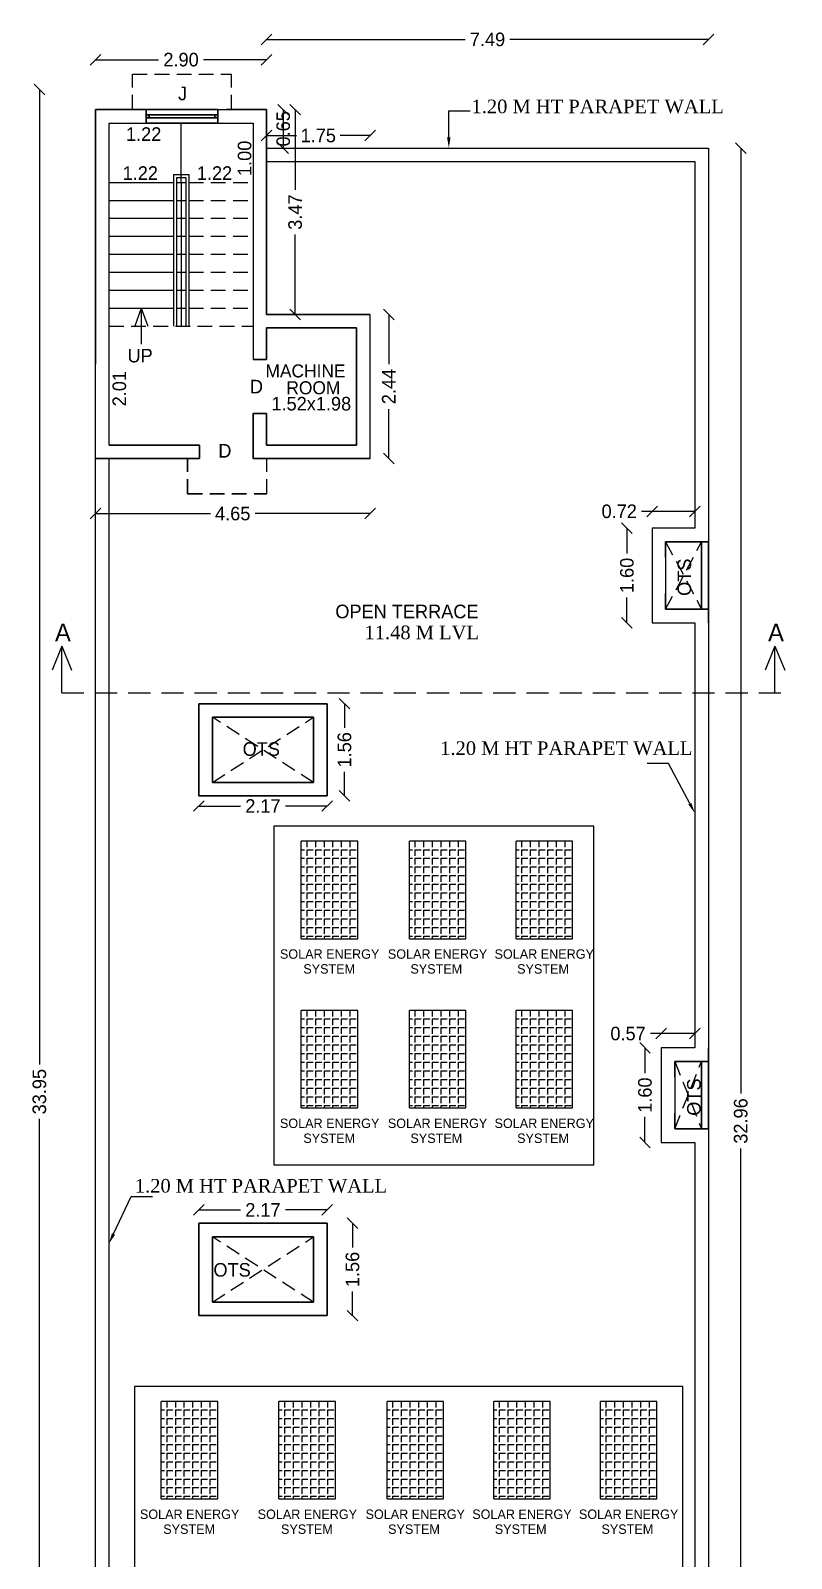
# Model space of a CAD drawing. Header units: metres. Extents: x 297 to 3998, y 336 to 1712.
# Drawn here: x 391.95 to 404.85, y 359.81 to 385.69 of the extents above; entities that cross this region are included whole.
import ezdxf
from ezdxf import colors
from ezdxf.entities.mleader import LeaderData, LeaderLine
from ezdxf.math import Vec2, Vec3

# ---------------------------------------------------------------- set-up
doc = ezdxf.new("R2010")
doc.units = ezdxf.units.M
doc.header["$MEASUREMENT"] = 0
doc.linetypes.add('HIDDEN', pattern=[0.375, 0.25, -0.125])
doc.styles.add('ANAND', font='times.ttf')
doc.styles.get("Standard").update_dxf_attribs({"font": 'CENSCBK.TTF'})
doc.styles.add('THIN', font='GOTHIC.TTF', dxfattribs={"height": 12})
doc.dimstyles.get("Standard").update_dxf_attribs({"dimtxt": 0.23, "dimasz": 0.18, "dimexe": 0.18, "dimexo": 0.0625, "dimgap": 0.09, "dimtad": 0, "dimzin": 0, "dimdsep": 46, "dimtxsty": 'Standard', "dimblk": 'OBLIQUE', "dimcen": 0.09, "dimse1": 1, "dimse2": 1, "dimadec": 0, "dimazin": 0, "dimtfac": 1, "dimtofl": 0, "dimtmove": 0, "dimatfit": 3, "dimfxl": 0, "dimtolj": 1, "dimtzin": 0, "dimarcsym": 0})

# ---------------------------------------------------------------- blocks, each defined once
blk = doc.blocks.new('_Oblique')
at = {"color": 0, "linetype": 'ByBlock', "lineweight": -2}
blk.add_line((-0.5, -0.5), (0.5, 0.5), dxfattribs=at)
blk = doc.blocks.new('*D18')
at = {"color": 0, "lineweight": -2}
blk.add_line((396.232, 384.347), (396.232, 383.697), dxfattribs=at)
at = {"layer": 'Defpoints', "color": 0}
for p in [(395.95, 384.347), (395.95, 383.697), (396.232, 383.697)]:
    blk.add_point(p, dxfattribs=at)
at = {"color": 0, "lineweight": -2, "xscale": 0.18, "yscale": 0.18, "zscale": 0.18}
for p, rotation in [((396.232, 384.347), 90), ((396.232, 383.697), 270)]:
    blk.add_blockref('_Oblique', p, dxfattribs=dict(at, rotation=rotation))
at = {"color": 0, "lineweight": 30, "insert": (396.232, 384.022), "char_height": 0.23, "attachment_point": 5, "rotation": 90}
blk.add_mtext('\\A1;0.65', dxfattribs=at)
blk = doc.blocks.new('*D6')
at = {"color": 0, "lineweight": -2}
for p, q in [((393.049, 385.193), (394.12, 385.193)), ((395.95, 385.193), (394.88, 385.193))]:
    blk.add_line(p, q, dxfattribs=at)
at = {"layer": 'Defpoints', "color": 0}
for p in [(395.95, 385.193), (393.049, 384.347), (395.95, 384.347)]:
    blk.add_point(p, dxfattribs=at)
at = {"color": 0, "lineweight": -2, "xscale": 0.18, "yscale": 0.18, "zscale": 0.18, "rotation": 180}
blk.add_blockref('_Oblique', (393.049, 385.193), dxfattribs=at)
at = {"color": 0, "lineweight": -2, "xscale": 0.18, "yscale": 0.18, "zscale": 0.18}
blk.add_blockref('_Oblique', (395.95, 385.193), dxfattribs=at)
at = {"color": 0, "lineweight": 30, "insert": (394.5, 385.193), "char_height": 0.23, "attachment_point": 5}
blk.add_mtext('\\A1;2.90', dxfattribs=at)
blk = doc.blocks.new('*D7')
at = {"color": 0, "lineweight": -2}
for p, q in [((403.986, 383.697), (403.986, 367.683)), ((403.986, 350.74), (403.986, 366.754))]:
    blk.add_line(p, q, dxfattribs=at)
at = {"layer": 'Defpoints', "color": 0}
for p in [(403.437, 383.697), (403.437, 350.74), (403.986, 350.74)]:
    blk.add_point(p, dxfattribs=at)
at = {"color": 0, "lineweight": -2, "xscale": 0.18, "yscale": 0.18, "zscale": 0.18}
for p, rotation in [((403.986, 383.697), 90), ((403.986, 350.74), 270)]:
    blk.add_blockref('_Oblique', p, dxfattribs=dict(at, rotation=rotation))
at = {"color": 0, "lineweight": 30, "insert": (403.986, 367.218), "char_height": 0.23, "attachment_point": 5, "rotation": 90}
blk.add_mtext('\\A1;32.96', dxfattribs=at)
blk = doc.blocks.new('*D8')
at = {"color": 0, "lineweight": -2}
for p, q in [((392.1, 384.69), (392.1, 368.177)), ((392.1, 350.74), (392.1, 367.252))]:
    blk.add_line(p, q, dxfattribs=at)
at = {"layer": 'Defpoints', "color": 0}
for p in [(393.049, 384.69), (392.1, 350.74), (393.049, 350.74)]:
    blk.add_point(p, dxfattribs=at)
at = {"color": 0, "lineweight": -2, "xscale": 0.18, "yscale": 0.18, "zscale": 0.18}
for p, rotation in [((392.1, 384.69), 90), ((392.1, 350.74), 270)]:
    blk.add_blockref('_Oblique', p, dxfattribs=dict(at, rotation=rotation))
at = {"color": 0, "lineweight": 30, "insert": (392.1, 367.715), "char_height": 0.23, "attachment_point": 5, "rotation": 90}
blk.add_mtext('\\A1;33.95', dxfattribs=at)
blk = doc.blocks.new('*D9')
at = {"color": 0, "lineweight": -2}
for p, q in [((393.049, 377.505), (394.998, 377.505)), ((397.703, 377.505), (395.754, 377.505))]:
    blk.add_line(p, q, dxfattribs=at)
at = {"layer": 'Defpoints', "color": 0}
for p in [(393.049, 378.439), (397.703, 378.439), (397.703, 377.505)]:
    blk.add_point(p, dxfattribs=at)
at = {"color": 0, "lineweight": -2, "xscale": 0.18, "yscale": 0.18, "zscale": 0.18, "rotation": 180}
blk.add_blockref('_Oblique', (393.049, 377.505), dxfattribs=at)
at = {"color": 0, "lineweight": -2, "xscale": 0.18, "yscale": 0.18, "zscale": 0.18}
blk.add_blockref('_Oblique', (397.703, 377.505), dxfattribs=at)
at = {"color": 0, "lineweight": 30, "insert": (395.376, 377.505), "char_height": 0.23, "attachment_point": 5}
blk.add_mtext('\\A1;4.65', dxfattribs=at)
blk = doc.blocks.new('*D10')
at = {"color": 0, "lineweight": -2}
for p, q in [((398.02, 380.877), (398.02, 380.039)), ((398.02, 378.439), (398.02, 379.277))]:
    blk.add_line(p, q, dxfattribs=at)
at = {"layer": 'Defpoints', "color": 0}
for p in [(397.703, 380.877), (397.703, 378.439), (398.02, 378.439)]:
    blk.add_point(p, dxfattribs=at)
at = {"color": 0, "lineweight": -2, "xscale": 0.18, "yscale": 0.18, "zscale": 0.18}
for p, rotation in [((398.02, 380.877), 90), ((398.02, 378.439), 270)]:
    blk.add_blockref('_Oblique', p, dxfattribs=dict(at, rotation=rotation))
at = {"color": 0, "lineweight": 30, "insert": (398.02, 379.658), "char_height": 0.23, "attachment_point": 5, "rotation": 90}
blk.add_mtext('\\A1;2.44', dxfattribs=at)
blk = doc.blocks.new('*D11')
at = {"color": 0, "lineweight": -2}
for p, q in [((395.95, 383.908), (396.457, 383.908)), ((397.703, 383.908), (397.196, 383.908))]:
    blk.add_line(p, q, dxfattribs=at)
at = {"layer": 'Defpoints', "color": 0}
for p in [(397.703, 383.908), (395.95, 380.877), (397.703, 380.877)]:
    blk.add_point(p, dxfattribs=at)
at = {"color": 0, "lineweight": -2, "xscale": 0.18, "yscale": 0.18, "zscale": 0.18, "rotation": 180}
blk.add_blockref('_Oblique', (395.95, 383.908), dxfattribs=at)
at = {"color": 0, "lineweight": -2, "xscale": 0.18, "yscale": 0.18, "zscale": 0.18}
blk.add_blockref('_Oblique', (397.703, 383.908), dxfattribs=at)
at = {"color": 0, "lineweight": 30, "insert": (396.826, 383.908), "char_height": 0.23, "attachment_point": 5}
blk.add_mtext('\\A1;1.75', dxfattribs=at)
blk = doc.blocks.new('*D48')
at = {"color": 0, "lineweight": -2}
for p, q in [((395.95, 385.536), (399.318, 385.536)), ((403.437, 385.536), (400.07, 385.536))]:
    blk.add_line(p, q, dxfattribs=at)
at = {"layer": 'Defpoints', "color": 0}
for p in [(403.437, 385.536), (395.95, 383.697), (403.437, 383.697)]:
    blk.add_point(p, dxfattribs=at)
at = {"color": 0, "lineweight": -2, "xscale": 0.18, "yscale": 0.18, "zscale": 0.18, "rotation": 180}
blk.add_blockref('_Oblique', (395.95, 385.536), dxfattribs=at)
at = {"color": 0, "lineweight": -2, "xscale": 0.18, "yscale": 0.18, "zscale": 0.18}
blk.add_blockref('_Oblique', (403.437, 385.536), dxfattribs=at)
at = {"color": 0, "lineweight": 30, "insert": (399.694, 385.536), "char_height": 0.23, "attachment_point": 5}
blk.add_mtext('\\A1;7.49', dxfattribs=at)
blk = doc.blocks.new('*D55')
at = {"color": 0, "lineweight": -2}
for p, q in [((396.434, 384.347), (396.434, 382.989)), ((396.434, 380.877), (396.434, 382.235))]:
    blk.add_line(p, q, dxfattribs=at)
at = {"layer": 'Defpoints', "color": 0}
for p in [(395.95, 384.347), (396.434, 384.347), (395.95, 380.877)]:
    blk.add_point(p, dxfattribs=at)
at = {"color": 0, "lineweight": -2, "xscale": 0.18, "yscale": 0.18, "zscale": 0.18}
for p, rotation in [((396.434, 384.347), 90), ((396.434, 380.877), 270)]:
    blk.add_blockref('_Oblique', p, dxfattribs=dict(at, rotation=rotation))
at = {"color": 0, "insert": (396.434, 382.612), "char_height": 0.23, "attachment_point": 5, "rotation": 90}
blk.add_mtext('\\A1;3.47', dxfattribs=at)
blk = doc.blocks.new('*D56')
at = {"color": 0, "lineweight": -2}
for p, q in [((402.057, 377.259), (402.057, 376.828)), ((402.057, 375.656), (402.057, 376.087))]:
    blk.add_line(p, q, dxfattribs=at)
at = {"layer": 'Defpoints', "color": 0}
for p in [(402.057, 377.259), (402.845, 377.259), (402.845, 375.656)]:
    blk.add_point(p, dxfattribs=at)
at = {"color": 0, "lineweight": -2, "xscale": 0.18, "yscale": 0.18, "zscale": 0.18}
for p, rotation in [((402.057, 377.259), 90), ((402.057, 375.656), 270)]:
    blk.add_blockref('_Oblique', p, dxfattribs=dict(at, rotation=rotation))
at = {"color": 0, "insert": (402.057, 376.458), "char_height": 0.23, "attachment_point": 5, "rotation": 90}
blk.add_mtext('\\A1;1.60', dxfattribs=at)
blk = doc.blocks.new('*D57')
at = {"color": 0, "lineweight": -2}
for p, q in [((402.483, 377.543), (402.303, 377.543)), ((403.207, 377.543), (402.483, 377.543))]:
    blk.add_line(p, q, dxfattribs=at)
at = {"layer": 'Defpoints', "color": 0}
for p in [(402.483, 377.543), (402.483, 377.259), (403.207, 377.259)]:
    blk.add_point(p, dxfattribs=at)
at = {"color": 0, "lineweight": -2, "xscale": 0.18, "yscale": 0.18, "zscale": 0.18, "rotation": 180}
blk.add_blockref('_Oblique', (402.483, 377.543), dxfattribs=at)
at = {"color": 0, "lineweight": -2, "xscale": 0.18, "yscale": 0.18, "zscale": 0.18}
blk.add_blockref('_Oblique', (403.207, 377.543), dxfattribs=at)
at = {"color": 0, "insert": (401.926, 377.543), "char_height": 0.23, "attachment_point": 5}
blk.add_mtext('\\A1;0.72', dxfattribs=at)
blk = doc.blocks.new('*D58')
at = {"color": 0, "lineweight": -2}
for p, q in [((402.636, 368.698), (402.456, 368.698)), ((403.207, 368.698), (402.636, 368.698))]:
    blk.add_line(p, q, dxfattribs=at)
at = {"layer": 'Defpoints', "color": 0}
for p in [(402.636, 368.698), (402.636, 368.458), (403.207, 368.458)]:
    blk.add_point(p, dxfattribs=at)
at = {"color": 0, "lineweight": -2, "xscale": 0.18, "yscale": 0.18, "zscale": 0.18, "rotation": 180}
blk.add_blockref('_Oblique', (402.636, 368.698), dxfattribs=at)
at = {"color": 0, "lineweight": -2, "xscale": 0.18, "yscale": 0.18, "zscale": 0.18}
blk.add_blockref('_Oblique', (403.207, 368.698), dxfattribs=at)
at = {"color": 0, "insert": (402.076, 368.698), "char_height": 0.23, "attachment_point": 5}
blk.add_mtext('\\A1;0.57', dxfattribs=at)
blk = doc.blocks.new('*D59')
at = {"color": 0, "lineweight": -2}
for p, q in [((402.363, 368.458), (402.363, 368.027)), ((402.363, 366.855), (402.363, 367.286))]:
    blk.add_line(p, q, dxfattribs=at)
at = {"layer": 'Defpoints', "color": 0}
for p in [(402.636, 368.458), (402.363, 366.855), (402.636, 366.855)]:
    blk.add_point(p, dxfattribs=at)
at = {"color": 0, "lineweight": -2, "xscale": 0.18, "yscale": 0.18, "zscale": 0.18}
for p, rotation in [((402.363, 368.458), 90), ((402.363, 366.855), 270)]:
    blk.add_blockref('_Oblique', p, dxfattribs=dict(at, rotation=rotation))
at = {"color": 0, "insert": (402.363, 367.656), "char_height": 0.23, "attachment_point": 5, "rotation": 90}
blk.add_mtext('\\A1;1.60', dxfattribs=at)
blk = doc.blocks.new('*D60')
at = {"color": 0, "lineweight": -2}
for p, q in [((397.406, 365.486), (397.406, 365.075)), ((397.406, 363.921), (397.406, 364.332))]:
    blk.add_line(p, q, dxfattribs=at)
at = {"layer": 'Defpoints', "color": 0}
for p in [(396.293, 365.486), (397.406, 365.486), (396.293, 363.921)]:
    blk.add_point(p, dxfattribs=at)
at = {"color": 0, "lineweight": -2, "xscale": 0.18, "yscale": 0.18, "zscale": 0.18}
for p, rotation in [((397.406, 365.486), 90), ((397.406, 363.921), 270)]:
    blk.add_blockref('_Oblique', p, dxfattribs=dict(at, rotation=rotation))
at = {"color": 0, "insert": (397.406, 364.704), "char_height": 0.23, "attachment_point": 5, "rotation": 90}
blk.add_mtext('\\A1;1.56', dxfattribs=at)
blk = doc.blocks.new('*D61')
at = {"color": 0, "lineweight": -2}
for p, q in [((394.802, 365.713), (395.507, 365.713)), ((396.974, 365.713), (396.268, 365.713))]:
    blk.add_line(p, q, dxfattribs=at)
at = {"layer": 'Defpoints', "color": 0}
for p in [(394.802, 365.713), (394.802, 365.232), (396.974, 365.232)]:
    blk.add_point(p, dxfattribs=at)
at = {"color": 0, "lineweight": -2, "xscale": 0.18, "yscale": 0.18, "zscale": 0.18, "rotation": 180}
blk.add_blockref('_Oblique', (394.802, 365.713), dxfattribs=at)
at = {"color": 0, "lineweight": -2, "xscale": 0.18, "yscale": 0.18, "zscale": 0.18}
blk.add_blockref('_Oblique', (396.974, 365.713), dxfattribs=at)
at = {"color": 0, "insert": (395.888, 365.713), "char_height": 0.23, "attachment_point": 5}
blk.add_mtext('\\A1;2.17', dxfattribs=at)
blk = doc.blocks.new('*D62')
at = {"color": 0, "lineweight": -2}
for p, q in [((394.802, 372.553), (395.507, 372.553)), ((396.974, 372.553), (396.268, 372.553))]:
    blk.add_line(p, q, dxfattribs=at)
at = {"layer": 'Defpoints', "color": 0}
for p in [(394.802, 373.638), (396.974, 373.638), (396.974, 372.553)]:
    blk.add_point(p, dxfattribs=at)
at = {"color": 0, "lineweight": -2, "xscale": 0.18, "yscale": 0.18, "zscale": 0.18, "rotation": 180}
blk.add_blockref('_Oblique', (394.802, 372.553), dxfattribs=at)
at = {"color": 0, "lineweight": -2, "xscale": 0.18, "yscale": 0.18, "zscale": 0.18}
blk.add_blockref('_Oblique', (396.974, 372.553), dxfattribs=at)
at = {"color": 0, "insert": (395.888, 372.553), "char_height": 0.23, "attachment_point": 5}
blk.add_mtext('\\A1;2.17', dxfattribs=at)
blk = doc.blocks.new('*D63')
at = {"color": 0, "lineweight": -2}
for p, q in [((397.27, 374.286), (397.27, 373.876)), ((397.27, 372.724), (397.27, 373.134))]:
    blk.add_line(p, q, dxfattribs=at)
at = {"layer": 'Defpoints', "color": 0}
for p in [(396.848, 374.286), (397.27, 374.286), (396.848, 372.724)]:
    blk.add_point(p, dxfattribs=at)
at = {"color": 0, "lineweight": -2, "xscale": 0.18, "yscale": 0.18, "zscale": 0.18}
for p, rotation in [((397.27, 374.286), 90), ((397.27, 372.724), 270)]:
    blk.add_blockref('_Oblique', p, dxfattribs=dict(at, rotation=rotation))
at = {"color": 0, "insert": (397.27, 373.505), "char_height": 0.23, "attachment_point": 5, "rotation": 90}
blk.add_mtext('\\A1;1.56', dxfattribs=at)

msp = doc.modelspace()

# ---------------------------------------------------------------- hatches: boundary and pattern name
at = {"lineweight": 30}
h = msp.add_hatch(color=256, dxfattribs=at)
h.dxf.hatch_style = 1
h.paths.add_polyline_path([(393.958, 384.258), (393.907, 384.258), (393.907, 384.207), (393.958, 384.207)])
h.paths.add_polyline_path([(395.126, 384.258), (395.075, 384.258), (395.075, 384.207), (395.126, 384.207)])
at = {"lineweight": -2}
h = msp.add_hatch(dxfattribs=at)
h.set_pattern_fill('ANGLE', color=0, scale=0.532202, angle=270, style=0)
h.set_pattern_definition([(270, (584.1117, 680.91615), (0.14635549, -1e-16), [0.106440356, -0.039915134]), (360, (584.1117, 680.91615), (1e-16, 0.14635549), [0.106440356, -0.039915134])])
h.paths.add_polyline_path([(397.495, 370.306), (396.537, 370.306), (396.537, 371.955), (397.495, 371.955)])
h = msp.add_hatch(dxfattribs=at)
h.set_pattern_fill('ANGLE', color=0, scale=0.532202, angle=270, style=0)
h.set_pattern_definition([(270, (585.94494, 680.91615), (0.14635549, -1e-16), [0.106440356, -0.039915134]), (360, (585.94494, 680.91615), (1e-16, 0.14635549), [0.106440356, -0.039915134])])
h.paths.add_polyline_path([(399.328, 370.306), (398.37, 370.306), (398.37, 371.955), (399.328, 371.955)])
h = msp.add_hatch(dxfattribs=at)
h.set_pattern_fill('ANGLE', color=0, scale=0.532202, angle=270, style=0)
h.set_pattern_definition([(270, (587.75302, 680.91615), (0.14635549, -1e-16), [0.106440356, -0.039915134]), (360, (587.75302, 680.91615), (1e-16, 0.14635549), [0.106440356, -0.039915134])])
h.paths.add_polyline_path([(401.136, 370.306), (400.178, 370.306), (400.178, 371.955), (401.136, 371.955)])
h = msp.add_hatch(dxfattribs=at)
h.set_pattern_fill('ANGLE', color=0, scale=0.532202, angle=270, style=0)
h.set_pattern_definition([(270, (584.1117, 678.04854), (0.14635549, -1e-16), [0.106440356, -0.039915134]), (360, (584.1117, 678.04854), (1e-16, 0.14635549), [0.106440356, -0.039915134])])
h.paths.add_polyline_path([(397.495, 367.439), (396.537, 367.439), (396.537, 369.088), (397.495, 369.088)])
h = msp.add_hatch(dxfattribs=at)
h.set_pattern_fill('ANGLE', color=0, scale=0.532202, angle=270, style=0)
h.set_pattern_definition([(270, (585.94494, 678.04854), (0.14635549, -1e-16), [0.106440356, -0.039915134]), (360, (585.94494, 678.04854), (1e-16, 0.14635549), [0.106440356, -0.039915134])])
h.paths.add_polyline_path([(399.328, 367.439), (398.37, 367.439), (398.37, 369.088), (399.328, 369.088)])
h = msp.add_hatch(dxfattribs=at)
h.set_pattern_fill('ANGLE', color=0, scale=0.532202, angle=270, style=0)
h.set_pattern_definition([(270, (587.75302, 678.04854), (0.14635549, -1e-16), [0.106440356, -0.039915134]), (360, (587.75302, 678.04854), (1e-16, 0.14635549), [0.106440356, -0.039915134])])
h.paths.add_polyline_path([(401.136, 367.439), (400.178, 367.439), (400.178, 369.088), (401.136, 369.088)])
h = msp.add_hatch(dxfattribs=at)
h.set_pattern_fill('ANGLE', color=0, scale=0.532202, angle=270, style=0)
h.set_pattern_definition([(270, (581.73818, 671.428), (0.14635549, -1e-16), [0.106440356, -0.039915134]), (360, (581.73818, 671.428), (1e-16, 0.14635549), [0.106440356, -0.039915134])])
h.paths.add_polyline_path([(395.121, 360.818), (394.163, 360.818), (394.163, 362.467), (395.121, 362.467)])
h = msp.add_hatch(dxfattribs=at)
h.set_pattern_fill('ANGLE', color=0, scale=0.532202, angle=270, style=0)
h.set_pattern_definition([(270, (583.73355, 671.428), (0.14635549, -1e-16), [0.106440356, -0.039915134]), (360, (583.73355, 671.428), (1e-16, 0.14635549), [0.106440356, -0.039915134])])
h.paths.add_polyline_path([(397.117, 360.818), (396.159, 360.818), (396.159, 362.467), (397.117, 362.467)])
h = msp.add_hatch(dxfattribs=at)
h.set_pattern_fill('ANGLE', color=0, scale=0.532202, angle=270, style=0)
h.set_pattern_definition([(270, (585.56679, 671.428), (0.14635549, -1e-16), [0.106440356, -0.039915134]), (360, (585.56679, 671.428), (1e-16, 0.14635549), [0.106440356, -0.039915134])])
h.paths.add_polyline_path([(398.95, 360.818), (397.992, 360.818), (397.992, 362.467), (398.95, 362.467)])
h = msp.add_hatch(dxfattribs=at)
h.set_pattern_fill('ANGLE', color=0, scale=0.532202, angle=270, style=0)
h.set_pattern_definition([(270, (587.37488, 671.428), (0.14635549, -1e-16), [0.106440356, -0.039915134]), (360, (587.37488, 671.428), (1e-16, 0.14635549), [0.106440356, -0.039915134])])
h.paths.add_polyline_path([(400.758, 360.818), (399.8, 360.818), (399.8, 362.467), (400.758, 362.467)])
h = msp.add_hatch(dxfattribs=at)
h.set_pattern_fill('ANGLE', color=0, scale=0.532202, angle=270, style=0)
h.set_pattern_definition([(270, (589.18296, 671.428), (0.14635549, -1e-16), [0.106440356, -0.039915134]), (360, (589.18296, 671.428), (1e-16, 0.14635549), [0.106440356, -0.039915134])])
h.paths.add_polyline_path([(402.566, 360.818), (401.608, 360.818), (401.608, 362.467), (402.566, 362.467)])

# ---------------------------------------------------------------- linework, layer by layer
at = {"linetype": 'HIDDEN'}
for p, q in [((393.677, 384.347), (393.677, 384.947)), ((393.677, 384.947), (395.356, 384.947)), ((395.356, 384.347), (395.356, 384.947)), ((395.952, 377.839), (395.952, 378.439)), ((402.713, 377.029), (403.323, 375.886)), ((402.713, 375.886), (403.323, 377.029)), ((396.745, 372.952), (395.031, 374.057)), ((395.031, 372.952), (396.745, 374.057)), ((402.866, 367.085), (403.323, 368.228)), ((402.866, 368.228), (403.323, 367.085)), ((396.745, 364.151), (395.031, 365.256)), ((395.031, 364.151), (396.745, 365.256))]:
    msp.add_line(p, q, dxfattribs=at)
at = {"lineweight": 30}
for p, q in [((393.049, 384.347), (394.045, 384.347)), ((393.049, 384.347), (393.049, 380.039)), ((393.907, 384.118), (393.907, 384.347)), ((393.907, 384.347), (395.126, 384.347)), ((395.126, 384.118), (395.126, 384.347)), ((395.264, 384.347), (395.95, 384.347)), ((395.95, 383.697), (395.95, 384.347)), ((393.907, 384.258), (395.126, 384.258)), ((393.907, 384.207), (395.126, 384.207)), ((393.907, 384.118), (395.126, 384.118)), ((393.958, 384.207), (393.958, 384.258)), ((395.075, 384.258), (395.075, 384.207)), ((395.95, 380.877), (395.95, 383.697)), ((395.95, 380.877), (397.703, 380.877)), ((395.95, 380.115), (395.95, 380.649)), ((395.95, 380.649), (397.474, 380.649)), ((397.474, 378.667), (397.474, 380.649)), ((395.95, 380.115), (395.72, 380.115)), ((395.722, 378.439), (395.722, 379.201)), ((395.95, 379.201), (395.722, 379.201)), ((395.95, 378.667), (395.95, 379.201)), ((393.279, 378.667), (394.812, 378.667)), ((394.812, 378.439), (394.812, 378.667)), ((395.95, 378.667), (397.474, 378.667)), ((393.049, 378.439), (394.812, 378.439)), ((395.722, 378.439), (397.703, 378.439)), ((402.713, 377.029), (403.437, 377.029)), ((402.713, 377.029), (402.713, 376.762)), ((403.323, 375.886), (403.323, 377.029)), ((403.437, 375.886), (403.437, 377.029)), ((402.713, 376.153), (402.713, 375.886)), ((402.713, 375.886), (403.437, 375.886)), ((403.437, 375.886), (403.437, 375.657)), ((394.802, 374.286), (396.974, 374.286)), ((394.802, 372.724), (394.802, 374.286)), ((396.974, 374.286), (396.974, 372.724)), ((395.031, 372.952), (395.031, 374.057)), ((395.031, 374.056), (396.745, 374.056)), ((396.745, 374.057), (396.745, 372.952)), ((396.745, 372.952), (395.031, 372.952)), ((394.802, 372.724), (396.974, 372.724)), ((403.437, 368.228), (403.437, 368.456)), ((402.866, 368.228), (403.437, 368.228)), ((402.866, 367.961), (402.866, 368.228)), ((403.323, 367.085), (403.323, 368.228)), ((403.437, 367.085), (403.437, 368.228)), ((402.866, 367.085), (402.866, 367.352)), ((402.866, 367.085), (403.437, 367.085)), ((394.802, 363.921), (394.802, 365.486)), ((396.974, 365.486), (394.802, 365.486)), ((396.974, 365.486), (396.974, 363.921)), ((395.031, 364.151), (395.031, 365.256)), ((396.745, 365.256), (395.031, 365.256)), ((396.745, 365.256), (396.745, 364.151)), ((396.745, 364.151), (395.031, 364.151)), ((396.974, 363.921), (394.802, 363.921))]:
    msp.add_line(p, q, dxfattribs=at)
for p, q in [((393.049, 384.347), (395.95, 384.347)), ((393.049, 355.579), (393.049, 384.347)), ((395.95, 384.347), (395.95, 383.697)), ((393.279, 384.117), (395.72, 384.117)), ((393.279, 378.667), (393.279, 384.117)), ((395.72, 384.117), (395.72, 380.115)), ((395.95, 383.697), (403.437, 383.697)), ((403.437, 383.697), (403.437, 377.029)), ((395.95, 383.467), (403.207, 383.467)), ((403.207, 383.467), (403.207, 377.259)), ((393.824, 380.983), (393.714, 380.678)), ((393.824, 380.983), (393.824, 380.373)), ((393.824, 380.983), (393.935, 380.678)), ((393.279, 355.809), (393.279, 378.439)), ((403.207, 377.259), (402.483, 377.259)), ((402.483, 377.259), (402.483, 375.656)), ((403.437, 377.029), (402.713, 377.029)), ((402.713, 377.029), (402.713, 375.886)), ((402.713, 375.886), (403.437, 375.886)), ((403.437, 375.886), (403.437, 368.228)), ((402.483, 375.656), (403.207, 375.656)), ((403.207, 375.656), (403.207, 368.458)), ((403.207, 368.458), (402.636, 368.458)), ((402.636, 368.458), (402.636, 366.855)), ((403.437, 368.228), (402.866, 368.228)), ((402.866, 368.228), (402.866, 367.085)), ((402.866, 367.085), (403.437, 367.085)), ((403.437, 367.085), (403.437, 355.083)), ((402.636, 366.855), (403.207, 366.855)), ((403.207, 366.855), (403.207, 355.313))]:
    msp.add_line(p, q)
at = {"color": 0}
for p, q in [((394.501, 383.116), (394.501, 384.116)), ((393.279, 383.116), (394.371, 383.116)), ((394.371, 383.246), (394.631, 383.246)), ((394.371, 383.246), (394.371, 380.678)), ((394.421, 383.196), (394.581, 383.196)), ((394.421, 383.196), (394.421, 380.678)), ((394.421, 383.116), (394.581, 383.116)), ((394.501, 383.116), (394.501, 380.678)), ((394.581, 383.196), (394.581, 380.678)), ((394.631, 383.246), (394.631, 380.678)), ((393.279, 382.811), (394.371, 382.811)), ((394.421, 382.811), (394.581, 382.811)), ((393.279, 382.507), (394.371, 382.507)), ((394.421, 382.507), (394.581, 382.507)), ((393.279, 382.202), (394.371, 382.202)), ((394.421, 382.202), (394.581, 382.202)), ((393.279, 381.897), (394.371, 381.897)), ((394.421, 381.897), (394.581, 381.897)), ((393.279, 381.592), (394.371, 381.592)), ((394.421, 381.592), (394.581, 381.592)), ((393.279, 381.287), (394.371, 381.287)), ((394.421, 381.287), (394.581, 381.287)), ((393.279, 380.983), (394.371, 380.983)), ((394.421, 380.983), (394.581, 380.983)), ((397.703, 378.439), (397.703, 380.877))]:
    msp.add_line(p, q, dxfattribs=at)
at = {"color": 0, "linetype": 'HIDDEN'}
for p, q in [((394.631, 383.116), (395.723, 383.116)), ((394.631, 382.811), (395.723, 382.811)), ((394.631, 382.507), (395.723, 382.507)), ((394.631, 382.202), (395.723, 382.202)), ((394.631, 381.897), (395.723, 381.897)), ((394.631, 381.592), (395.723, 381.592)), ((394.631, 381.287), (395.723, 381.287)), ((394.631, 380.983), (395.723, 380.983)), ((393.279, 380.678), (395.723, 380.678))]:
    msp.add_line(p, q, dxfattribs=at)
at = {"linetype": 'HIDDEN', "lineweight": 30}
for q in [(394.612, 378.439), (395.952, 377.839)]:
    msp.add_line((394.612, 377.839), q, dxfattribs=at)
at = {"color": 0, "lineweight": -2}
for p, q in [((397.495, 371.955), (396.537, 371.955)), ((396.537, 370.306), (396.537, 371.955)), ((397.495, 370.306), (397.495, 371.955)), ((399.328, 371.955), (398.37, 371.955)), ((398.37, 370.306), (398.37, 371.955)), ((399.328, 370.306), (399.328, 371.955)), ((401.136, 371.955), (400.178, 371.955)), ((400.178, 370.306), (400.178, 371.955)), ((401.136, 370.306), (401.136, 371.955)), ((396.537, 370.306), (397.495, 370.306)), ((398.37, 370.306), (399.328, 370.306)), ((400.178, 370.306), (401.136, 370.306)), ((397.495, 369.088), (396.537, 369.088)), ((396.537, 367.439), (396.537, 369.088)), ((397.495, 367.439), (397.495, 369.088)), ((399.328, 369.088), (398.37, 369.088)), ((398.37, 367.439), (398.37, 369.088)), ((399.328, 367.439), (399.328, 369.088)), ((401.136, 369.088), (400.178, 369.088)), ((400.178, 367.439), (400.178, 369.088)), ((401.136, 367.439), (401.136, 369.088)), ((396.537, 367.439), (397.495, 367.439)), ((398.37, 367.439), (399.328, 367.439)), ((400.178, 367.439), (401.136, 367.439)), ((395.121, 362.467), (394.163, 362.467)), ((394.163, 360.818), (394.163, 362.467)), ((395.121, 360.818), (395.121, 362.467)), ((397.117, 362.467), (396.159, 362.467)), ((396.159, 360.818), (396.159, 362.467)), ((397.117, 360.818), (397.117, 362.467)), ((398.95, 362.467), (397.992, 362.467)), ((397.992, 360.818), (397.992, 362.467)), ((398.95, 360.818), (398.95, 362.467)), ((400.758, 362.467), (399.8, 362.467)), ((399.8, 360.818), (399.8, 362.467)), ((400.758, 360.818), (400.758, 362.467)), ((402.566, 362.467), (401.608, 362.467)), ((401.608, 360.818), (401.608, 362.467)), ((402.566, 360.818), (402.566, 362.467)), ((394.163, 360.818), (395.121, 360.818)), ((396.159, 360.818), (397.117, 360.818)), ((397.992, 360.818), (398.95, 360.818)), ((399.8, 360.818), (400.758, 360.818)), ((401.608, 360.818), (402.566, 360.818))]:
    msp.add_line(p, q, dxfattribs=at)
for points in [[(392.48, 374.469), (392.48, 375.262), (392.315, 374.854)], [(392.48, 374.469), (392.48, 375.262), (392.646, 374.854)], [(404.565, 374.469), (404.565, 375.262), (404.4, 374.854)], [(404.565, 374.469), (404.565, 375.262), (404.731, 374.854)]]:
    msp.add_lwpolyline(points)
at = {"linetype": 'HIDDEN', "ltscale": 1.5}
msp.add_lwpolyline([(392.48, 374.469), (404.845, 374.469)], dxfattribs=at)
at = {"color": 0}
for points in [[(396.075, 372.21), (396.075, 366.475), (401.497, 366.475), (401.497, 372.21)], [(393.71, 362.722), (393.71, 356.986), (403.002, 356.986), (403.002, 362.722)]]:
    msp.add_lwpolyline(points, close=True, dxfattribs=at)

# ---------------------------------------------------------------- texts
at = {"lineweight": 30}
for s, height, p in [('J', 0.23, (394.45, 384.507)), ('MACHINE ', 0.22, (395.931, 379.812)), ('D', 0.23, (395.667, 379.542)), ('ROOM', 0.22, (396.285, 379.527)), ('1.52x1.98', 0.23, (396.032, 379.252)), ('D', 0.23, (395.132, 378.454)), ('OPEN TERRACE', 0.23, (397.115, 375.733)), ('A', 0.3, (392.364, 375.343)), ('A', 0.3, (404.449, 375.343)), ('OTS', 0.23, (395.544, 373.403)), ('OTS', 0.23, (395.049, 364.582))]:
    msp.add_text(s, height=height, dxfattribs=at).set_placement(p)
at = {"style": 'ANAND'}
for s, p in [('1.20 M HT PARAPET WALL', (399.423, 384.287)), ('11.48 M LVL', (397.609, 375.378)), ('1.20 M HT PARAPET WALL', (398.892, 373.418)), ('1.20 M HT PARAPET WALL', (393.717, 366.006))]:
    msp.add_text(s, height=0.23, dxfattribs=at).set_placement(p)
at = {"color": 0, "lineweight": 30}
msp.add_text('1.22', height=0.23, dxfattribs=at).set_placement((393.567, 383.818))
at = {"color": 0}
msp.add_text('1.00', height=0.23, rotation=90, dxfattribs=at).set_placement((395.691, 383.223))
for s, p in [('1.22', (393.51, 383.158)), ('1.22', (394.768, 383.158)), ('UP', (393.593, 380.066))]:
    msp.add_text(s, height=0.23, dxfattribs=at).set_placement(p)
at = {"lineweight": 30}
for p in [(403.145, 376.112), (403.307, 367.307)]:
    msp.add_text('OTS', height=0.23, rotation=90, dxfattribs=at).set_placement(p)
at = {"color": 0, "lineweight": -2, "style": 'THIN'}
for s, height, p in [('SOLAR ENERGY ', 0.15966, (396.176, 369.966)), ('SOLAR ENERGY ', 0.15966, (398.005, 369.966)), ('SOLAR ENERGY ', 0.15966, (399.813, 369.966)), ('SYSTEM ', 0.1597, (396.572, 369.714)), ('SYSTEM ', 0.1597, (398.387, 369.714)), ('SYSTEM ', 0.1597, (400.196, 369.714)), ('SOLAR ENERGY ', 0.15966, (396.176, 367.099)), ('SOLAR ENERGY ', 0.15966, (398.005, 367.099)), ('SOLAR ENERGY ', 0.15966, (399.813, 367.099)), ('SYSTEM ', 0.1597, (396.572, 366.846)), ('SYSTEM ', 0.1597, (398.387, 366.846)), ('SYSTEM ', 0.1597, (400.196, 366.846)), ('SOLAR ENERGY ', 0.15966, (393.803, 360.478)), ('SOLAR ENERGY ', 0.15966, (395.798, 360.478)), ('SOLAR ENERGY ', 0.15966, (397.627, 360.478)), ('SOLAR ENERGY ', 0.15966, (399.435, 360.478)), ('SOLAR ENERGY ', 0.15966, (401.243, 360.478)), ('SYSTEM ', 0.1597, (394.198, 360.225)), ('SYSTEM ', 0.1597, (396.194, 360.225)), ('SYSTEM ', 0.1597, (398.009, 360.225)), ('SYSTEM ', 0.1597, (399.817, 360.225)), ('SYSTEM ', 0.1597, (401.625, 360.225))]:
    msp.add_text(s, height=height, dxfattribs=at).set_placement(p)
at = {"insert": (393.455, 379.621), "char_height": 0.23, "attachment_point": 5, "rotation": 90}
msp.add_mtext('\\A1;2.01', dxfattribs=at)

# ---------------------------------------------------------------- dimensions: what is measured, and where the dimension line sits
at = {"lineweight": 30}
for p1, p2, distance, picture, middle in [((395.95, 383.697), (403.437, 383.697), 1.839, '*D48', (399.694, 385.536)), ((395.95, 380.877), (397.703, 380.877), 3.03, '*D11', (396.826, 383.908)), ((397.703, 380.877), (397.703, 378.439), 0.317, '*D10', (398.02, 379.658)), ((393.049, 378.439), (397.703, 378.439), -0.934, '*D9', (395.376, 377.505))]:
    dim = msp.add_aligned_dim(p1=p1, p2=p2, distance=distance, dimstyle='Standard', dxfattribs=at)
    dim.commit()
    dim.dimension.update_dxf_attribs({"geometry": picture, "text_midpoint": middle})
dim = msp.add_linear_dim(base=(395.95, 385.193), p1=(393.049, 384.347), p2=(395.95, 384.347), dimstyle='Standard', override={"dimtxt": 0.23}, dxfattribs=at)
dim.commit()
dim.dimension.update_dxf_attribs({"geometry": '*D6', "text_midpoint": (394.5, 385.193)})
for base, p1, p2, picture, middle in [((392.1, 350.74), (393.049, 384.69), (393.049, 350.74), '*D8', (392.1, 367.715)), ((403.986, 350.74), (403.437, 383.697), (403.437, 350.74), '*D7', (403.986, 367.218))]:
    dim = msp.add_linear_dim(base=base, p1=p1, p2=p2, angle=90, dimstyle='Standard', override={"dimtxt": 0.23}, dxfattribs=at)
    dim.commit()
    dim.dimension.update_dxf_attribs({"geometry": picture, "text_midpoint": middle})
dim = msp.add_linear_dim(base=(396.232, 383.697), p1=(395.95, 384.347), p2=(395.95, 383.697), angle=90, dimstyle='Standard', dxfattribs=at)
dim.commit()
dim.dimension.update_dxf_attribs({"geometry": '*D18', "text_midpoint": (396.232, 384.022), "dimtype": 160})
at = {"color": 0}
for p1, p2, distance, picture, middle in [((395.95, 380.877), (395.95, 384.347), -0.484, '*D55', (396.434, 382.612)), ((403.207, 377.259), (402.483, 377.259), -0.284, '*D57', (401.926, 377.543)), ((402.845, 375.656), (402.845, 377.259), 0.789, '*D56', (402.057, 376.458)), ((396.848, 372.724), (396.848, 374.286), -0.422, '*D63', (397.27, 373.505)), ((394.802, 373.638), (396.974, 373.638), -1.084, '*D62', (395.888, 372.553)), ((403.207, 368.458), (402.636, 368.458), -0.24, '*D58', (402.076, 368.698)), ((402.636, 368.458), (402.636, 366.855), -0.273, '*D59', (402.363, 367.656)), ((396.974, 365.232), (394.802, 365.232), -0.481, '*D61', (395.888, 365.713)), ((396.2932, 363.9212), (396.2932, 365.4861), -1.1129, '*D60', (397.4061, 364.7036))]:
    dim = msp.add_aligned_dim(p1=p1, p2=p2, distance=distance, dimstyle='Standard', dxfattribs=at)
    dim.commit()
    dim.dimension.update_dxf_attribs({"geometry": picture, "text_midpoint": middle})

# ---------------------------------------------------------------- leaders
ml = msp.add_multileader_mtext('Standard', dxfattribs=at)
ml.set_content('')
ml.set_leader_properties()
ml.build(insert=Vec2(0, 0))
ml.multileader.update_dxf_attribs({"dogleg_length": 0.36, "arrow_head_size": 0.18})
ctx = ml.context
ctx.base_point, ctx.char_height, ctx.arrow_head_size, ctx.landing_gap_size, ctx.plane_origin = Vec3(399.398, 384.325), 0.18, 0.18, 0.09, Vec3(399.038, 383.697)
notes = []
notes.append((ctx, [(0, (1, 1, 0), (399.038, 384.325), (1, 0), 0.36, [(0, [(399.038, 383.697)], 0, [])])]))
ctx.mtext.insert, ctx.mtext.flow_direction = Vec3(399.488, 384.415), 5
ml = msp.add_multileader_mtext('Standard', dxfattribs=at)
ml.set_content('')
ml.set_leader_properties()
ml.build(insert=Vec2(0, 0))
ml.multileader.update_dxf_attribs({"dogleg_length": 0.36, "arrow_head_size": 0.18})
ctx = ml.context
ctx.base_point, ctx.char_height, ctx.arrow_head_size, ctx.landing_gap_size, ctx.plane_origin = Vec3(402.221, 373.273), 0.18, 0.18, 0.09, Vec3(403.207, 372.435)
ctx.text_align_type = 2
notes.append((ctx, [(0, (1, 1, 0), (402.761, 373.273), (-1, 0), 0.36, [(0, [(403.207, 372.435)], 0, [])])]))
ctx.mtext.insert, ctx.mtext.alignment, ctx.mtext.flow_direction = Vec3(402.311, 373.363), 3, 5
ml = msp.add_multileader_mtext('Standard', dxfattribs=at)
ml.set_content('')
ml.set_leader_properties()
ml.build(insert=Vec2(0, 0))
ml.multileader.update_dxf_attribs({"dogleg_length": 0.36, "arrow_head_size": 0.18})
ctx = ml.context
ctx.base_point, ctx.char_height, ctx.arrow_head_size, ctx.landing_gap_size, ctx.plane_origin = Vec3(394.015, 365.94), 0.18, 0.18, 0.09, Vec3(393.279, 365.142)
notes.append((ctx, [(0, (1, 1, 0), (393.655, 365.94), (1, 0), 0.36, [(0, [(393.279, 365.142)], 0, [])])]))
ctx.mtext.insert, ctx.mtext.flow_direction = Vec3(394.105, 366.03), 5
for ctx, leaders in notes:
    for number, flags, end, landing, length, lines in leaders:
        leader = LeaderData()
        leader.index, (leader.has_last_leader_line, leader.has_dogleg_vector, leader.attachment_direction) = number, flags
        leader.last_leader_point, leader.dogleg_vector, leader.dogleg_length = Vec3(end), Vec3(landing), length
        for number, points, colour, breaks in lines:
            line = LeaderLine()
            line.index, line.vertices, line.color, line.breaks = number, Vec3.list(points), colors.encode_raw_color(colour), breaks
            leader.lines.append(line)
        ctx.leaders.append(leader)

doc.saveas('drawing.dxf')
